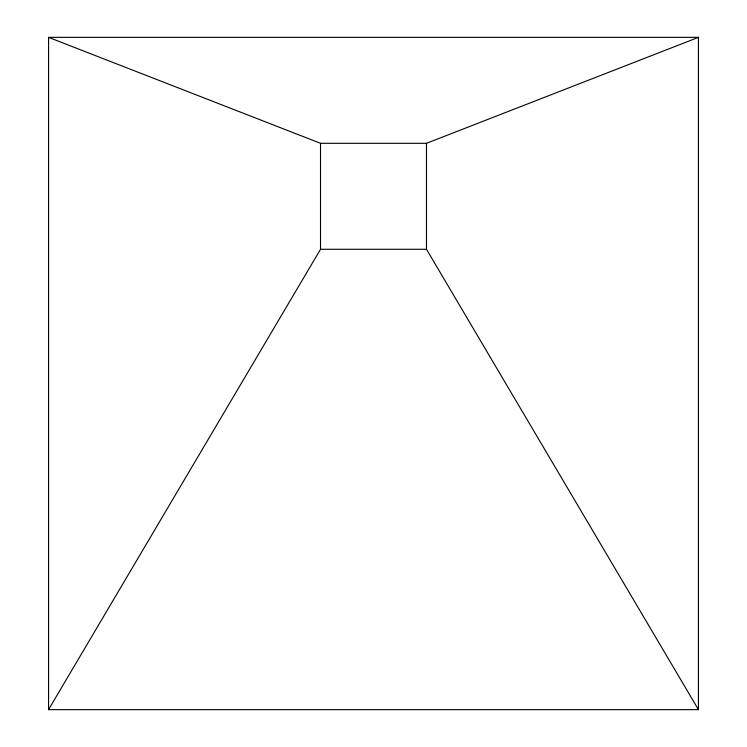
<?xml version="1.0" encoding="UTF-8"?>
<svg xmlns="http://www.w3.org/2000/svg" width="747" height="747" viewBox="0 0 747 747"><rect width="100%" height="100%" fill="white"/><g stroke="black" fill="none" stroke-linecap="round" stroke-linejoin="round"><path stroke-width="1.12" d="M48.555 709.65L320.519 249.274L320.519 143.312L48.555 37.35L48.555 709.65L698.445 709.65L698.445 37.35L48.555 37.35M320.519 143.312L426.481 143.312L698.445 37.35M320.519 249.274L426.481 249.274L698.445 709.65M426.481 143.312L426.481 249.274"/></g></svg>
